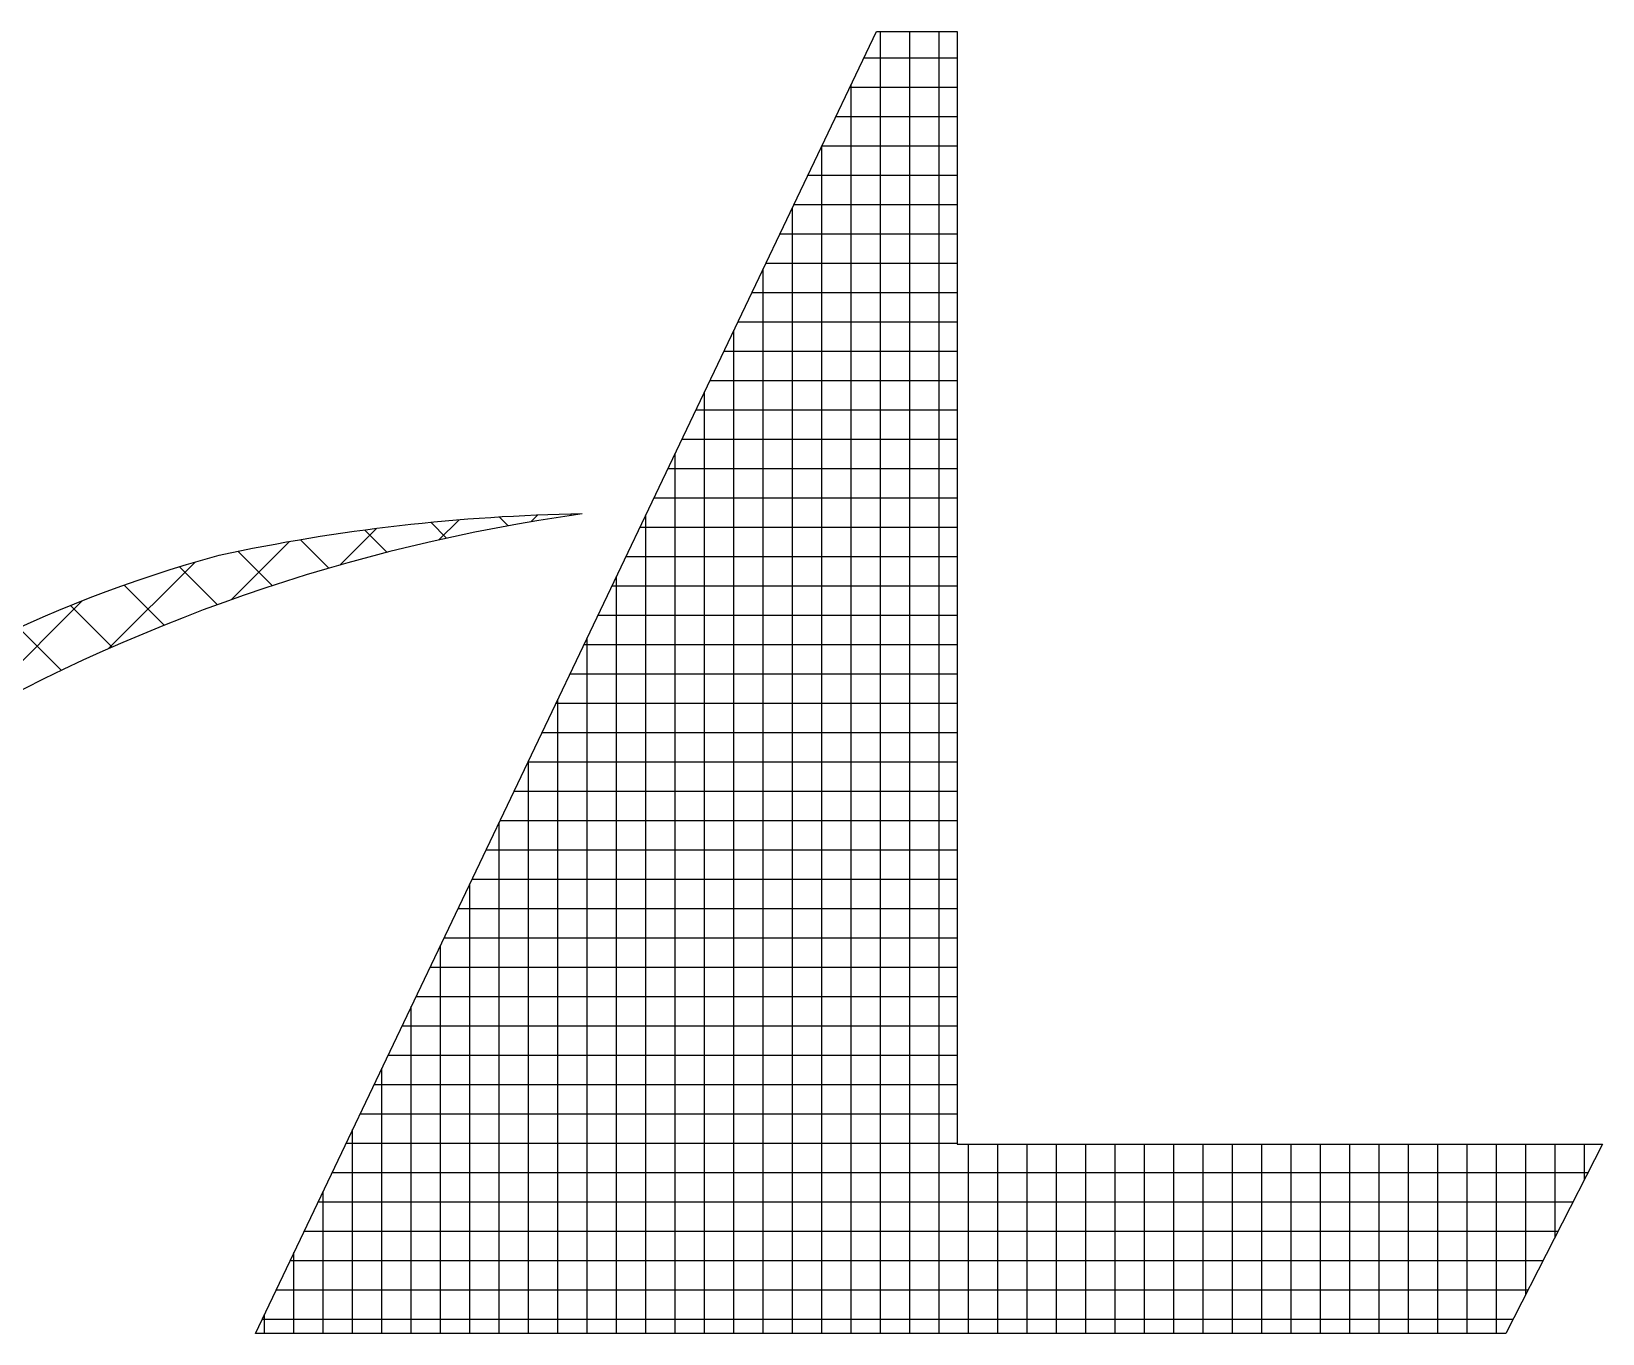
# Model space of a CAD drawing. Header units: millimetres. Extents: x 591771 to 1936534, y -622016 to 355666.
# Drawn here: x 674159 to 676029, y 219762 to 221312 of the extents above; entities that cross this region are included whole.
import ezdxf

# ---------------------------------------------------------------- set-up
doc = ezdxf.new("R2010")
doc.units = ezdxf.units.MM
doc.header["$LTSCALE"] = 80
doc.layers.add('0GPS-\\M+5CFFB\\M+5BBF0\\M+5CBA8\\M+5B9DC', color=1, linetype='Continuous')
doc.layers.add('AXIS', color=3, linetype='Continuous')

# ---------------------------------------------------------------- blocks, each defined once
blk = doc.blocks.new('A$C7A821879')
at = {"color": 165}
for p, q in [((3182.2, 3927.4), (3180.8, 3928.9)), ((2906.1, 3868.3), (2949.4, 3911.6)), ((2962.1, 3883.5), (2935.8, 3909.9)), ((3033.3, 3900.3), (3014.7, 3919)), ((3024.1, 3898.3), (3047.7, 3921.9)), ((3106.6, 3915), (3096.2, 3925.4)), ((3133.5, 3919.8), (3141.4, 3927.6)), ((2776.7, 3826.9), (2845.7, 3896)), ((2893, 3864.6), (2859.3, 3898.3)), ((2825.9, 3843.7), (2785.1, 3884.5)), ((2630.3, 3768.5), (2733.3, 3871.5)), ((2760.5, 3821.1), (2715.4, 3866.2)), ((2696.9, 3796.7), (2649.3, 3844.3)), ((2454.4, 3680.6), (2599.4, 3825.6)), ((2635, 3770.6), (2585.5, 3820.1)), ((2574.7, 3742.9), (2524, 3793.6))]:
    blk.add_line(p, q, dxfattribs=at)
at = {"layer": 'AXIS', "color": 165}
for p, q in [((2805.5, 2953.2), (3545.1, 4503.7)), ((3545.1, 4503.7), (3641.1, 4503.7)), ((3549.9, 2953.2), (3549.9, 4503.7)), ((3584.9, 2953.2), (3584.9, 4503.7)), ((3619.8, 2953.2), (3619.8, 4503.7)), ((3641.1, 4503.7), (3641.1, 3178.8)), ((3530.1, 4472.3), (3641.1, 4472.3)), ((3513.5, 4437.4), (3641.1, 4437.4)), ((3515, 2953.2), (3515, 4440.7)), ((3496.8, 4402.5), (3641.1, 4402.5)), ((3480.1, 4367.6), (3641.1, 4367.6)), ((3480.1, 2953.2), (3480.1, 4367.4)), ((3463.5, 4332.6), (3641.1, 4332.6)), ((3445.2, 2953.2), (3445.2, 4294.2)), ((3446.8, 4297.7), (3641.1, 4297.7)), ((3430.2, 4262.8), (3641.1, 4262.8)), ((3413.5, 4227.9), (3641.1, 4227.9)), ((3410.2, 2953.2), (3410.2, 4221)), ((3396.8, 4192.9), (3641.1, 4192.9)), ((3380.2, 4158), (3641.1, 4158)), ((3375.3, 2953.2), (3375.3, 4147.8)), ((3363.5, 4123.1), (3641.1, 4123.1)), ((3346.9, 4088.2), (3641.1, 4088.2)), ((3340.4, 2953.2), (3340.4, 4074.6)), ((3330.2, 4053.2), (3641.1, 4053.2)), ((3313.5, 4018.3), (3641.1, 4018.3)), ((3305.5, 2953.2), (3305.5, 4001.4)), ((3296.9, 3983.4), (3641.1, 3983.4)), ((3280.2, 3948.5), (3641.1, 3948.5)), ((3194.6, 3929.1), (3194.6, 3929.1)), ((3263.6, 3913.5), (3641.1, 3913.5)), ((3270.5, 2953.2), (3270.5, 3928.2)), ((3246.9, 3878.6), (3641.1, 3878.6)), ((3235.6, 2953.2), (3235.6, 3855)), ((3230.2, 3843.7), (3641.1, 3843.7)), ((3213.6, 3808.8), (3641.1, 3808.8)), ((3200.7, 2953.2), (3200.7, 3781.7)), ((3196.9, 3773.8), (3641.1, 3773.8)), ((3180.2, 3738.9), (3641.1, 3738.9)), ((3163.6, 3704), (3641.1, 3704)), ((3165.8, 2953.2), (3165.8, 3708.5)), ((3146.9, 3669.1), (3641.1, 3669.1)), ((3130.3, 3634.1), (3641.1, 3634.1)), ((3130.8, 2953.2), (3130.8, 3635.3)), ((3113.6, 3599.2), (3641.1, 3599.2)), ((3095.9, 2953.2), (3095.9, 3562.1)), ((3096.9, 3564.3), (3641.1, 3564.3)), ((3080.3, 3529.4), (3641.1, 3529.4)), ((3061, 2953.2), (3061, 3488.9)), ((3063.6, 3494.4), (3641.1, 3494.4)), ((3047, 3459.5), (3641.1, 3459.5)), ((3030.3, 3424.6), (3641.1, 3424.6)), ((3026.1, 2953.2), (3026.1, 3415.7)), ((3013.6, 3389.7), (3641.1, 3389.7)), ((2997, 3354.7), (3641.1, 3354.7)), ((2991.1, 2953.2), (2991.1, 3342.5)), ((2980.3, 3319.8), (3641.1, 3319.8)), ((2963.7, 3284.9), (3641.1, 3284.9)), ((2956.2, 2953.2), (2956.2, 3269.3)), ((2947, 3250), (3641.1, 3250)), ((2930.3, 3215), (3641.1, 3215)), ((2921.3, 2953.2), (2921.3, 3196.1)), ((2913.7, 3180.1), (3641.1, 3180.1)), ((3641.1, 3178.8), (4409.6, 3178.8)), ((3654.7, 2953.2), (3654.7, 3178.8)), ((3689.6, 2953.2), (3689.6, 3178.8)), ((3724.6, 2953.2), (3724.6, 3178.8)), ((3759.5, 2953.2), (3759.5, 3178.8)), ((3794.4, 2953.2), (3794.4, 3178.8)), ((3829.3, 2953.2), (3829.3, 3178.8)), ((3864.3, 2953.2), (3864.3, 3178.8)), ((3899.2, 2953.2), (3899.2, 3178.8)), ((3934.1, 2953.2), (3934.1, 3178.8)), ((3969, 2953.2), (3969, 3178.8)), ((4004, 2953.2), (4004, 3178.8)), ((4038.9, 2953.2), (4038.9, 3178.8)), ((4073.8, 2953.2), (4073.8, 3178.8)), ((4108.7, 2953.2), (4108.7, 3178.8)), ((4143.7, 2953.2), (4143.7, 3178.8)), ((4178.6, 2953.2), (4178.6, 3178.8)), ((4213.5, 2953.2), (4213.5, 3178.8)), ((4248.4, 2953.2), (4248.4, 3178.8)), ((4283.4, 2953.2), (4283.4, 3178.8)), ((4409.6, 3178.8), (4294.3, 2953.2)), ((4318.3, 3000.2), (4318.3, 3178.8)), ((4353.2, 3068.5), (4353.2, 3178.8)), ((4388.1, 3136.9), (4388.1, 3178.8)), ((2897, 3145.2), (4392.4, 3145.2)), ((2880.4, 3110.3), (4374.5, 3110.3)), ((2886.4, 2953.2), (2886.4, 3122.8)), ((2863.7, 3075.3), (4356.7, 3075.3)), ((2851.4, 2953.2), (2851.4, 3049.6)), ((2847, 3040.4), (4338.8, 3040.4)), ((2830.4, 3005.5), (4321, 3005.5)), ((2816.5, 2953.2), (2816.5, 2976.4)), ((2813.7, 2970.6), (4303.2, 2970.6)), ((4294.3, 2953.2), (2805.5, 2953.2))]:
    blk.add_line(p, q, dxfattribs=at)
for centre, radius, start, end in [((3484.1, 1840.3), 2108.8, 97.8903, 120.416), ((3229.9, 1706.1), 2223.3, 90.9098, 102.1424), ((3169, 2381.5), 1552.4, 105.1905, 129.064)]:
    blk.add_arc(centre, radius, start, end, dxfattribs=at)

msp = doc.modelspace()

# ---------------------------------------------------------------- block references
at = {"layer": '0GPS-\\M+5CFFB\\M+5BBF0\\M+5CBA8\\M+5B9DC', "ltscale": 10}
msp.add_blockref('A$C7A821879', (671619.9, 216808.8), dxfattribs=at)

doc.saveas('drawing.dxf')
